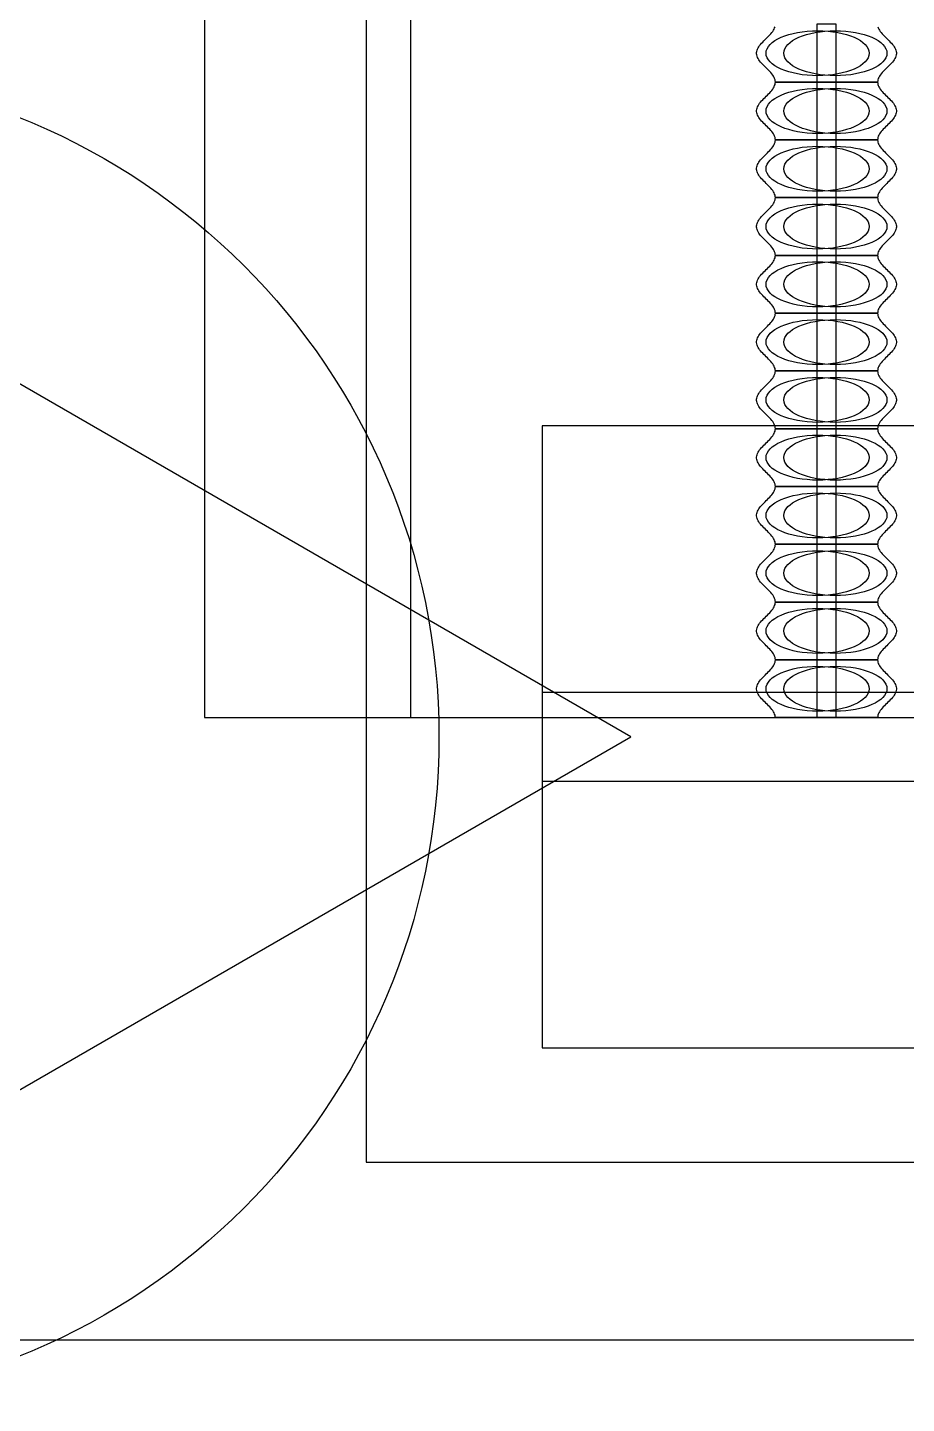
# Model space of a CAD drawing. Extents: x -31 to 31, y -86 to 20.
# Drawn here: x -10.79 to -0.9, y -58.03 to -42.55 of the extents above; entities that cross this region are included whole.
import ezdxf

# ---------------------------------------------------------------- set-up
doc = ezdxf.new("R2010")
doc.units = 0

msp = doc.modelspace()

# ---------------------------------------------------------------- linework, layer by layer
at = {"layer": 'cure'}
for points in [[(-6.4813, -50.3159), (6.4813, -50.3159), (6.4813, -17), (-6.4813, -17)], [(-4, -50.5326), (-12.6603, -45.5326), (-17.6603, -45.5326), (-17.6603, -55.5326), (-12.6603, -55.5326)], [(-5, -54.0326), (5, -54.0326), (5, -47.0326), (-5, -47.0326)], [(-5, -54.0326), (5, -54.0326), (5, -47.0326), (-5, -47.0326)], [(-5, -51.0326), (5, -51.0326), (5, -50.0326), (-5, -50.0326)]]:
    msp.add_lwpolyline(points, close=True, dxfattribs=at)
at = {"layer": 'M1_Field'}
msp.add_lwpolyline([(-31, -57.3159), (31, -57.3159), (31, 4.6841), (-31, 4.6841)], close=True, dxfattribs=at)
at = {"layer": 'M1_LD'}
msp.add_circle((-13.6603, -50.5326), 7.5, dxfattribs=at)
msp.add_circle((-13.6603, -50.5326), 7.5, dxfattribs=at)
at = {"layer": 'M1_Neg'}
msp.add_lwpolyline([(-1.2211, -42.5424), (-1.2168, -42.5557), (-1.2109, -42.569), (-1.2035, -42.5822), (-1.1947, -42.5955), (-1.1847, -42.6088), (-1.1736, -42.622), (-1.1616, -42.6353), (-1.1488, -42.6486), (-1.1356, -42.6618), (-1.1221, -42.6751), (-1.1086, -42.6883), (-1.0952, -42.7016), (-1.0822, -42.7149), (-1.0698, -42.7281), (-1.0582, -42.7414), (-1.0476, -42.7547), (-1.0382, -42.7679), (-1.03, -42.7812), (-1.0234, -42.7945), (-1.0183, -42.8077), (-1.0149, -42.821), (-1.0131, -42.8343), (-1.0131, -42.8475), (-1.0149, -42.8608), (-1.0183, -42.8741), (-1.0234, -42.8873), (-1.03, -42.9006), (-1.0382, -42.9139), (-1.0476, -42.9271), (-1.0582, -42.9404), (-1.0698, -42.9537), (-1.0822, -42.9669), (-1.0952, -42.9802), (-1.1086, -42.9935), (-1.1221, -43.0067), (-1.1356, -43.02), (-1.1488, -43.0332), (-1.1616, -43.0465), (-1.1736, -43.0598), (-1.1847, -43.073), (-1.1947, -43.0863), (-1.2035, -43.0996), (-1.2109, -43.1128), (-1.2168, -43.1261), (-1.2211, -43.1394), (-1.2237, -43.1526), (-1.2245, -43.1659), (-2.3755, -43.1659), (-2.3763, -43.1526), (-2.3789, -43.1394), (-2.3832, -43.1261), (-2.3891, -43.1128), (-2.3965, -43.0996), (-2.4053, -43.0863), (-2.4153, -43.073), (-2.4264, -43.0598), (-2.4384, -43.0465), (-2.4512, -43.0332), (-2.4644, -43.02), (-2.4779, -43.0067), (-2.4914, -42.9935), (-2.5048, -42.9802), (-2.5178, -42.9669), (-2.5302, -42.9537), (-2.5418, -42.9404), (-2.5524, -42.9271), (-2.5618, -42.9139), (-2.57, -42.9006), (-2.5766, -42.8873), (-2.5817, -42.8741), (-2.5851, -42.8608), (-2.5869, -42.8475), (-2.5869, -42.8343), (-2.5851, -42.821), (-2.5817, -42.8077), (-2.5766, -42.7945), (-2.57, -42.7812), (-2.5618, -42.7679), (-2.5524, -42.7547), (-2.5418, -42.7414), (-2.5302, -42.7281), (-2.5178, -42.7149), (-2.5048, -42.7016), (-2.4914, -42.6883), (-2.4779, -42.6751), (-2.4644, -42.6618), (-2.4512, -42.6486), (-2.4384, -42.6353), (-2.4264, -42.622), (-2.4153, -42.6088), (-2.4053, -42.5955), (-2.3965, -42.5822), (-2.3891, -42.569), (-2.3832, -42.5557), (-2.3789, -42.5424)], dxfattribs=at)
for points in [[(-2.3755, -43.8159), (-2.3763, -43.8026), (-2.3789, -43.7894), (-2.3832, -43.7761), (-2.3891, -43.7628), (-2.3965, -43.7496), (-2.4053, -43.7363), (-2.4153, -43.723), (-2.4264, -43.7098), (-2.4384, -43.6965), (-2.4512, -43.6832), (-2.4644, -43.67), (-2.4779, -43.6567), (-2.4914, -43.6435), (-2.5048, -43.6302), (-2.5178, -43.6169), (-2.5302, -43.6037), (-2.5418, -43.5904), (-2.5524, -43.5771), (-2.5618, -43.5639), (-2.57, -43.5506), (-2.5766, -43.5373), (-2.5817, -43.5241), (-2.5851, -43.5108), (-2.5869, -43.4975), (-2.5869, -43.4843), (-2.5851, -43.471), (-2.5817, -43.4577), (-2.5766, -43.4445), (-2.57, -43.4312), (-2.5618, -43.4179), (-2.5524, -43.4047), (-2.5418, -43.3914), (-2.5302, -43.3781), (-2.5178, -43.3649), (-2.5048, -43.3516), (-2.4914, -43.3383), (-2.4779, -43.3251), (-2.4644, -43.3118), (-2.4512, -43.2986), (-2.4384, -43.2853), (-2.4264, -43.272), (-2.4153, -43.2588), (-2.4053, -43.2455), (-2.3965, -43.2322), (-2.3891, -43.219), (-2.3832, -43.2057), (-2.3789, -43.1924), (-2.3763, -43.1792), (-2.3755, -43.1659), (-1.2245, -43.1659), (-1.2237, -43.1792), (-1.2211, -43.1924), (-1.2168, -43.2057), (-1.2109, -43.219), (-1.2035, -43.2322), (-1.1947, -43.2455), (-1.1847, -43.2588), (-1.1736, -43.272), (-1.1616, -43.2853), (-1.1488, -43.2986), (-1.1356, -43.3118), (-1.1221, -43.3251), (-1.1086, -43.3383), (-1.0952, -43.3516), (-1.0822, -43.3649), (-1.0698, -43.3781), (-1.0582, -43.3914), (-1.0476, -43.4047), (-1.0382, -43.4179), (-1.03, -43.4312), (-1.0234, -43.4445), (-1.0183, -43.4577), (-1.0149, -43.471), (-1.0131, -43.4843), (-1.0131, -43.4975), (-1.0149, -43.5108), (-1.0183, -43.5241), (-1.0234, -43.5373), (-1.03, -43.5506), (-1.0382, -43.5639), (-1.0476, -43.5771), (-1.0582, -43.5904), (-1.0698, -43.6037), (-1.0822, -43.6169), (-1.0952, -43.6302), (-1.1086, -43.6435), (-1.1221, -43.6567), (-1.1356, -43.67), (-1.1488, -43.6832), (-1.1616, -43.6965), (-1.1736, -43.7098), (-1.1847, -43.723), (-1.1947, -43.7363), (-1.2035, -43.7496), (-1.2109, -43.7628), (-1.2168, -43.7761), (-1.2211, -43.7894), (-1.2237, -43.8026), (-1.2245, -43.8159)], [(-2.3755, -44.4659), (-2.3763, -44.4526), (-2.3789, -44.4394), (-2.3832, -44.4261), (-2.3891, -44.4128), (-2.3965, -44.3996), (-2.4053, -44.3863), (-2.4153, -44.373), (-2.4264, -44.3598), (-2.4384, -44.3465), (-2.4512, -44.3332), (-2.4644, -44.32), (-2.4779, -44.3067), (-2.4914, -44.2935), (-2.5048, -44.2802), (-2.5178, -44.2669), (-2.5302, -44.2537), (-2.5418, -44.2404), (-2.5524, -44.2271), (-2.5618, -44.2139), (-2.57, -44.2006), (-2.5766, -44.1873), (-2.5817, -44.1741), (-2.5851, -44.1608), (-2.5869, -44.1475), (-2.5869, -44.1343), (-2.5851, -44.121), (-2.5817, -44.1077), (-2.5766, -44.0945), (-2.57, -44.0812), (-2.5618, -44.0679), (-2.5524, -44.0547), (-2.5418, -44.0414), (-2.5302, -44.0281), (-2.5178, -44.0149), (-2.5048, -44.0016), (-2.4914, -43.9883), (-2.4779, -43.9751), (-2.4644, -43.9618), (-2.4512, -43.9486), (-2.4384, -43.9353), (-2.4264, -43.922), (-2.4153, -43.9088), (-2.4053, -43.8955), (-2.3965, -43.8822), (-2.3891, -43.869), (-2.3832, -43.8557), (-2.3789, -43.8424), (-2.3763, -43.8292), (-2.3755, -43.8159), (-1.2245, -43.8159), (-1.2237, -43.8292), (-1.2211, -43.8424), (-1.2168, -43.8557), (-1.2109, -43.869), (-1.2035, -43.8822), (-1.1947, -43.8955), (-1.1847, -43.9088), (-1.1736, -43.922), (-1.1616, -43.9353), (-1.1488, -43.9486), (-1.1356, -43.9618), (-1.1221, -43.9751), (-1.1086, -43.9883), (-1.0952, -44.0016), (-1.0822, -44.0149), (-1.0698, -44.0281), (-1.0582, -44.0414), (-1.0476, -44.0547), (-1.0382, -44.0679), (-1.03, -44.0812), (-1.0234, -44.0945), (-1.0183, -44.1077), (-1.0149, -44.121), (-1.0131, -44.1343), (-1.0131, -44.1475), (-1.0149, -44.1608), (-1.0183, -44.1741), (-1.0234, -44.1873), (-1.03, -44.2006), (-1.0382, -44.2139), (-1.0476, -44.2271), (-1.0582, -44.2404), (-1.0698, -44.2537), (-1.0822, -44.2669), (-1.0952, -44.2802), (-1.1086, -44.2935), (-1.1221, -44.3067), (-1.1356, -44.32), (-1.1488, -44.3332), (-1.1616, -44.3465), (-1.1736, -44.3598), (-1.1847, -44.373), (-1.1947, -44.3863), (-1.2035, -44.3996), (-1.2109, -44.4128), (-1.2168, -44.4261), (-1.2211, -44.4394), (-1.2237, -44.4526), (-1.2245, -44.4659)], [(-2.3755, -45.1159), (-2.3763, -45.1026), (-2.3789, -45.0894), (-2.3832, -45.0761), (-2.3891, -45.0628), (-2.3965, -45.0496), (-2.4053, -45.0363), (-2.4153, -45.023), (-2.4264, -45.0098), (-2.4384, -44.9965), (-2.4512, -44.9832), (-2.4644, -44.97), (-2.4779, -44.9567), (-2.4914, -44.9435), (-2.5048, -44.9302), (-2.5178, -44.9169), (-2.5302, -44.9037), (-2.5418, -44.8904), (-2.5524, -44.8771), (-2.5618, -44.8639), (-2.57, -44.8506), (-2.5766, -44.8373), (-2.5817, -44.8241), (-2.5851, -44.8108), (-2.5869, -44.7975), (-2.5869, -44.7843), (-2.5851, -44.771), (-2.5817, -44.7577), (-2.5766, -44.7445), (-2.57, -44.7312), (-2.5618, -44.7179), (-2.5524, -44.7047), (-2.5418, -44.6914), (-2.5302, -44.6781), (-2.5178, -44.6649), (-2.5048, -44.6516), (-2.4914, -44.6383), (-2.4779, -44.6251), (-2.4644, -44.6118), (-2.4512, -44.5986), (-2.4384, -44.5853), (-2.4264, -44.572), (-2.4153, -44.5588), (-2.4053, -44.5455), (-2.3965, -44.5322), (-2.3891, -44.519), (-2.3832, -44.5057), (-2.3789, -44.4924), (-2.3763, -44.4792), (-2.3755, -44.4659), (-1.2245, -44.4659), (-1.2237, -44.4792), (-1.2211, -44.4924), (-1.2168, -44.5057), (-1.2109, -44.519), (-1.2035, -44.5322), (-1.1947, -44.5455), (-1.1847, -44.5588), (-1.1736, -44.572), (-1.1616, -44.5853), (-1.1488, -44.5986), (-1.1356, -44.6118), (-1.1221, -44.6251), (-1.1086, -44.6383), (-1.0952, -44.6516), (-1.0822, -44.6649), (-1.0698, -44.6781), (-1.0582, -44.6914), (-1.0476, -44.7047), (-1.0382, -44.7179), (-1.03, -44.7312), (-1.0234, -44.7445), (-1.0183, -44.7577), (-1.0149, -44.771), (-1.0131, -44.7843), (-1.0131, -44.7975), (-1.0149, -44.8108), (-1.0183, -44.8241), (-1.0234, -44.8373), (-1.03, -44.8506), (-1.0382, -44.8639), (-1.0476, -44.8771), (-1.0582, -44.8904), (-1.0698, -44.9037), (-1.0822, -44.9169), (-1.0952, -44.9302), (-1.1086, -44.9435), (-1.1221, -44.9567), (-1.1356, -44.97), (-1.1488, -44.9832), (-1.1616, -44.9965), (-1.1736, -45.0098), (-1.1847, -45.023), (-1.1947, -45.0363), (-1.2035, -45.0496), (-1.2109, -45.0628), (-1.2168, -45.0761), (-1.2211, -45.0894), (-1.2237, -45.1026), (-1.2245, -45.1159)], [(-2.3755, -45.7659), (-2.3763, -45.7526), (-2.3789, -45.7394), (-2.3832, -45.7261), (-2.3891, -45.7128), (-2.3965, -45.6996), (-2.4053, -45.6863), (-2.4153, -45.673), (-2.4264, -45.6598), (-2.4384, -45.6465), (-2.4512, -45.6332), (-2.4644, -45.62), (-2.4779, -45.6067), (-2.4914, -45.5935), (-2.5048, -45.5802), (-2.5178, -45.5669), (-2.5302, -45.5537), (-2.5418, -45.5404), (-2.5524, -45.5271), (-2.5618, -45.5139), (-2.57, -45.5006), (-2.5766, -45.4873), (-2.5817, -45.4741), (-2.5851, -45.4608), (-2.5869, -45.4475), (-2.5869, -45.4343), (-2.5851, -45.421), (-2.5817, -45.4077), (-2.5766, -45.3945), (-2.57, -45.3812), (-2.5618, -45.3679), (-2.5524, -45.3547), (-2.5418, -45.3414), (-2.5302, -45.3281), (-2.5178, -45.3149), (-2.5048, -45.3016), (-2.4914, -45.2883), (-2.4779, -45.2751), (-2.4644, -45.2618), (-2.4512, -45.2486), (-2.4384, -45.2353), (-2.4264, -45.222), (-2.4153, -45.2088), (-2.4053, -45.1955), (-2.3965, -45.1822), (-2.3891, -45.169), (-2.3832, -45.1557), (-2.3789, -45.1424), (-2.3763, -45.1292), (-2.3755, -45.1159), (-1.2245, -45.1159), (-1.2237, -45.1292), (-1.2211, -45.1424), (-1.2168, -45.1557), (-1.2109, -45.169), (-1.2035, -45.1822), (-1.1947, -45.1955), (-1.1847, -45.2088), (-1.1736, -45.222), (-1.1616, -45.2353), (-1.1488, -45.2486), (-1.1356, -45.2618), (-1.1221, -45.2751), (-1.1086, -45.2883), (-1.0952, -45.3016), (-1.0822, -45.3149), (-1.0698, -45.3281), (-1.0582, -45.3414), (-1.0476, -45.3547), (-1.0382, -45.3679), (-1.03, -45.3812), (-1.0234, -45.3945), (-1.0183, -45.4077), (-1.0149, -45.421), (-1.0131, -45.4343), (-1.0131, -45.4475), (-1.0149, -45.4608), (-1.0183, -45.4741), (-1.0234, -45.4873), (-1.03, -45.5006), (-1.0382, -45.5139), (-1.0476, -45.5271), (-1.0582, -45.5404), (-1.0698, -45.5537), (-1.0822, -45.5669), (-1.0952, -45.5802), (-1.1086, -45.5935), (-1.1221, -45.6067), (-1.1356, -45.62), (-1.1488, -45.6332), (-1.1616, -45.6465), (-1.1736, -45.6598), (-1.1847, -45.673), (-1.1947, -45.6863), (-1.2035, -45.6996), (-1.2109, -45.7128), (-1.2168, -45.7261), (-1.2211, -45.7394), (-1.2237, -45.7526), (-1.2245, -45.7659)], [(-4, -50.5326), (-12.6603, -45.5326), (-17.6603, -45.5326), (-17.6603, -55.5326), (-12.6603, -55.5326)], [(-2.3755, -46.4159), (-2.3763, -46.4026), (-2.3789, -46.3894), (-2.3832, -46.3761), (-2.3891, -46.3628), (-2.3965, -46.3496), (-2.4053, -46.3363), (-2.4153, -46.323), (-2.4264, -46.3098), (-2.4384, -46.2965), (-2.4512, -46.2832), (-2.4644, -46.27), (-2.4779, -46.2567), (-2.4914, -46.2435), (-2.5048, -46.2302), (-2.5178, -46.2169), (-2.5302, -46.2037), (-2.5418, -46.1904), (-2.5524, -46.1771), (-2.5618, -46.1639), (-2.57, -46.1506), (-2.5766, -46.1373), (-2.5817, -46.1241), (-2.5851, -46.1108), (-2.5869, -46.0975), (-2.5869, -46.0843), (-2.5851, -46.071), (-2.5817, -46.0577), (-2.5766, -46.0445), (-2.57, -46.0312), (-2.5618, -46.0179), (-2.5524, -46.0047), (-2.5418, -45.9914), (-2.5302, -45.9781), (-2.5178, -45.9649), (-2.5048, -45.9516), (-2.4914, -45.9383), (-2.4779, -45.9251), (-2.4644, -45.9118), (-2.4512, -45.8986), (-2.4384, -45.8853), (-2.4264, -45.872), (-2.4153, -45.8588), (-2.4053, -45.8455), (-2.3965, -45.8322), (-2.3891, -45.819), (-2.3832, -45.8057), (-2.3789, -45.7924), (-2.3763, -45.7792), (-2.3755, -45.7659), (-1.2245, -45.7659), (-1.2237, -45.7792), (-1.2211, -45.7924), (-1.2168, -45.8057), (-1.2109, -45.819), (-1.2035, -45.8322), (-1.1947, -45.8455), (-1.1847, -45.8588), (-1.1736, -45.872), (-1.1616, -45.8853), (-1.1488, -45.8986), (-1.1356, -45.9118), (-1.1221, -45.9251), (-1.1086, -45.9383), (-1.0952, -45.9516), (-1.0822, -45.9649), (-1.0698, -45.9781), (-1.0582, -45.9914), (-1.0476, -46.0047), (-1.0382, -46.0179), (-1.03, -46.0312), (-1.0234, -46.0445), (-1.0183, -46.0577), (-1.0149, -46.071), (-1.0131, -46.0843), (-1.0131, -46.0975), (-1.0149, -46.1108), (-1.0183, -46.1241), (-1.0234, -46.1373), (-1.03, -46.1506), (-1.0382, -46.1639), (-1.0476, -46.1771), (-1.0582, -46.1904), (-1.0698, -46.2037), (-1.0822, -46.2169), (-1.0952, -46.2302), (-1.1086, -46.2435), (-1.1221, -46.2567), (-1.1356, -46.27), (-1.1488, -46.2832), (-1.1616, -46.2965), (-1.1736, -46.3098), (-1.1847, -46.323), (-1.1947, -46.3363), (-1.2035, -46.3496), (-1.2109, -46.3628), (-1.2168, -46.3761), (-1.2211, -46.3894), (-1.2237, -46.4026), (-1.2245, -46.4159)], [(-2.3755, -47.0659), (-2.3763, -47.0526), (-2.3789, -47.0394), (-2.3832, -47.0261), (-2.3891, -47.0128), (-2.3965, -46.9996), (-2.4053, -46.9863), (-2.4153, -46.973), (-2.4264, -46.9598), (-2.4384, -46.9465), (-2.4512, -46.9332), (-2.4644, -46.92), (-2.4779, -46.9067), (-2.4914, -46.8935), (-2.5048, -46.8802), (-2.5178, -46.8669), (-2.5302, -46.8537), (-2.5418, -46.8404), (-2.5524, -46.8271), (-2.5618, -46.8139), (-2.57, -46.8006), (-2.5766, -46.7873), (-2.5817, -46.7741), (-2.5851, -46.7608), (-2.5869, -46.7475), (-2.5869, -46.7343), (-2.5851, -46.721), (-2.5817, -46.7077), (-2.5766, -46.6945), (-2.57, -46.6812), (-2.5618, -46.6679), (-2.5524, -46.6547), (-2.5418, -46.6414), (-2.5302, -46.6281), (-2.5178, -46.6149), (-2.5048, -46.6016), (-2.4914, -46.5883), (-2.4779, -46.5751), (-2.4644, -46.5618), (-2.4512, -46.5486), (-2.4384, -46.5353), (-2.4264, -46.522), (-2.4153, -46.5088), (-2.4053, -46.4955), (-2.3965, -46.4822), (-2.3891, -46.469), (-2.3832, -46.4557), (-2.3789, -46.4424), (-2.3763, -46.4292), (-2.3755, -46.4159), (-1.2245, -46.4159), (-1.2237, -46.4292), (-1.2211, -46.4424), (-1.2168, -46.4557), (-1.2109, -46.469), (-1.2035, -46.4822), (-1.1947, -46.4955), (-1.1847, -46.5088), (-1.1736, -46.522), (-1.1616, -46.5353), (-1.1488, -46.5486), (-1.1356, -46.5618), (-1.1221, -46.5751), (-1.1086, -46.5883), (-1.0952, -46.6016), (-1.0822, -46.6149), (-1.0698, -46.6281), (-1.0582, -46.6414), (-1.0476, -46.6547), (-1.0382, -46.6679), (-1.03, -46.6812), (-1.0234, -46.6945), (-1.0183, -46.7077), (-1.0149, -46.721), (-1.0131, -46.7343), (-1.0131, -46.7475), (-1.0149, -46.7608), (-1.0183, -46.7741), (-1.0234, -46.7873), (-1.03, -46.8006), (-1.0382, -46.8139), (-1.0476, -46.8271), (-1.0582, -46.8404), (-1.0698, -46.8537), (-1.0822, -46.8669), (-1.0952, -46.8802), (-1.1086, -46.8935), (-1.1221, -46.9067), (-1.1356, -46.92), (-1.1488, -46.9332), (-1.1616, -46.9465), (-1.1736, -46.9598), (-1.1847, -46.973), (-1.1947, -46.9863), (-1.2035, -46.9996), (-1.2109, -47.0128), (-1.2168, -47.0261), (-1.2211, -47.0394), (-1.2237, -47.0526), (-1.2245, -47.0659)], [(-2.3755, -47.7159), (-2.3763, -47.7026), (-2.3789, -47.6894), (-2.3832, -47.6761), (-2.3891, -47.6628), (-2.3965, -47.6496), (-2.4053, -47.6363), (-2.4153, -47.623), (-2.4264, -47.6098), (-2.4384, -47.5965), (-2.4512, -47.5832), (-2.4644, -47.57), (-2.4779, -47.5567), (-2.4914, -47.5435), (-2.5048, -47.5302), (-2.5178, -47.5169), (-2.5302, -47.5037), (-2.5418, -47.4904), (-2.5524, -47.4771), (-2.5618, -47.4639), (-2.57, -47.4506), (-2.5766, -47.4373), (-2.5817, -47.4241), (-2.5851, -47.4108), (-2.5869, -47.3975), (-2.5869, -47.3843), (-2.5851, -47.371), (-2.5817, -47.3577), (-2.5766, -47.3445), (-2.57, -47.3312), (-2.5618, -47.3179), (-2.5524, -47.3047), (-2.5418, -47.2914), (-2.5302, -47.2781), (-2.5178, -47.2649), (-2.5048, -47.2516), (-2.4914, -47.2383), (-2.4779, -47.2251), (-2.4644, -47.2118), (-2.4512, -47.1986), (-2.4384, -47.1853), (-2.4264, -47.172), (-2.4153, -47.1588), (-2.4053, -47.1455), (-2.3965, -47.1322), (-2.3891, -47.119), (-2.3832, -47.1057), (-2.3789, -47.0924), (-2.3763, -47.0792), (-2.3755, -47.0659), (-1.2245, -47.0659), (-1.2237, -47.0792), (-1.2211, -47.0924), (-1.2168, -47.1057), (-1.2109, -47.119), (-1.2035, -47.1322), (-1.1947, -47.1455), (-1.1847, -47.1588), (-1.1736, -47.172), (-1.1616, -47.1853), (-1.1488, -47.1986), (-1.1356, -47.2118), (-1.1221, -47.2251), (-1.1086, -47.2383), (-1.0952, -47.2516), (-1.0822, -47.2649), (-1.0698, -47.2781), (-1.0582, -47.2914), (-1.0476, -47.3047), (-1.0382, -47.3179), (-1.03, -47.3312), (-1.0234, -47.3445), (-1.0183, -47.3577), (-1.0149, -47.371), (-1.0131, -47.3843), (-1.0131, -47.3975), (-1.0149, -47.4108), (-1.0183, -47.4241), (-1.0234, -47.4373), (-1.03, -47.4506), (-1.0382, -47.4639), (-1.0476, -47.4771), (-1.0582, -47.4904), (-1.0698, -47.5037), (-1.0822, -47.5169), (-1.0952, -47.5302), (-1.1086, -47.5435), (-1.1221, -47.5567), (-1.1356, -47.57), (-1.1488, -47.5832), (-1.1616, -47.5965), (-1.1736, -47.6098), (-1.1847, -47.623), (-1.1947, -47.6363), (-1.2035, -47.6496), (-1.2109, -47.6628), (-1.2168, -47.6761), (-1.2211, -47.6894), (-1.2237, -47.7026), (-1.2245, -47.7159)], [(-2.3755, -48.3659), (-2.3763, -48.3526), (-2.3789, -48.3394), (-2.3832, -48.3261), (-2.3891, -48.3128), (-2.3965, -48.2996), (-2.4053, -48.2863), (-2.4153, -48.273), (-2.4264, -48.2598), (-2.4384, -48.2465), (-2.4512, -48.2332), (-2.4644, -48.22), (-2.4779, -48.2067), (-2.4914, -48.1935), (-2.5048, -48.1802), (-2.5178, -48.1669), (-2.5302, -48.1537), (-2.5418, -48.1404), (-2.5524, -48.1271), (-2.5618, -48.1139), (-2.57, -48.1006), (-2.5766, -48.0873), (-2.5817, -48.0741), (-2.5851, -48.0608), (-2.5869, -48.0475), (-2.5869, -48.0343), (-2.5851, -48.021), (-2.5817, -48.0077), (-2.5766, -47.9945), (-2.57, -47.9812), (-2.5618, -47.9679), (-2.5524, -47.9547), (-2.5418, -47.9414), (-2.5302, -47.9281), (-2.5178, -47.9149), (-2.5048, -47.9016), (-2.4914, -47.8883), (-2.4779, -47.8751), (-2.4644, -47.8618), (-2.4512, -47.8486), (-2.4384, -47.8353), (-2.4264, -47.822), (-2.4153, -47.8088), (-2.4053, -47.7955), (-2.3965, -47.7822), (-2.3891, -47.769), (-2.3832, -47.7557), (-2.3789, -47.7424), (-2.3763, -47.7292), (-2.3755, -47.7159), (-1.2245, -47.7159), (-1.2237, -47.7292), (-1.2211, -47.7424), (-1.2168, -47.7557), (-1.2109, -47.769), (-1.2035, -47.7822), (-1.1947, -47.7955), (-1.1847, -47.8088), (-1.1736, -47.822), (-1.1616, -47.8353), (-1.1488, -47.8486), (-1.1356, -47.8618), (-1.1221, -47.8751), (-1.1086, -47.8883), (-1.0952, -47.9016), (-1.0822, -47.9149), (-1.0698, -47.9281), (-1.0582, -47.9414), (-1.0476, -47.9547), (-1.0382, -47.9679), (-1.03, -47.9812), (-1.0234, -47.9945), (-1.0183, -48.0077), (-1.0149, -48.021), (-1.0131, -48.0343), (-1.0131, -48.0475), (-1.0149, -48.0608), (-1.0183, -48.0741), (-1.0234, -48.0873), (-1.03, -48.1006), (-1.0382, -48.1139), (-1.0476, -48.1271), (-1.0582, -48.1404), (-1.0698, -48.1537), (-1.0822, -48.1669), (-1.0952, -48.1802), (-1.1086, -48.1935), (-1.1221, -48.2067), (-1.1356, -48.22), (-1.1488, -48.2332), (-1.1616, -48.2465), (-1.1736, -48.2598), (-1.1847, -48.273), (-1.1947, -48.2863), (-1.2035, -48.2996), (-1.2109, -48.3128), (-1.2168, -48.3261), (-1.2211, -48.3394), (-1.2237, -48.3526), (-1.2245, -48.3659)], [(-2.3755, -49.0159), (-2.3763, -49.0026), (-2.3789, -48.9894), (-2.3832, -48.9761), (-2.3891, -48.9628), (-2.3965, -48.9496), (-2.4053, -48.9363), (-2.4153, -48.923), (-2.4264, -48.9098), (-2.4384, -48.8965), (-2.4512, -48.8832), (-2.4644, -48.87), (-2.4779, -48.8567), (-2.4914, -48.8435), (-2.5048, -48.8302), (-2.5178, -48.8169), (-2.5302, -48.8037), (-2.5418, -48.7904), (-2.5524, -48.7771), (-2.5618, -48.7639), (-2.57, -48.7506), (-2.5766, -48.7373), (-2.5817, -48.7241), (-2.5851, -48.7108), (-2.5869, -48.6975), (-2.5869, -48.6843), (-2.5851, -48.671), (-2.5817, -48.6577), (-2.5766, -48.6445), (-2.57, -48.6312), (-2.5618, -48.6179), (-2.5524, -48.6047), (-2.5418, -48.5914), (-2.5302, -48.5781), (-2.5178, -48.5649), (-2.5048, -48.5516), (-2.4914, -48.5383), (-2.4779, -48.5251), (-2.4644, -48.5118), (-2.4512, -48.4986), (-2.4384, -48.4853), (-2.4264, -48.472), (-2.4153, -48.4588), (-2.4053, -48.4455), (-2.3965, -48.4322), (-2.3891, -48.419), (-2.3832, -48.4057), (-2.3789, -48.3924), (-2.3763, -48.3792), (-2.3755, -48.3659), (-1.2245, -48.3659), (-1.2237, -48.3792), (-1.2211, -48.3924), (-1.2168, -48.4057), (-1.2109, -48.419), (-1.2035, -48.4322), (-1.1947, -48.4455), (-1.1847, -48.4588), (-1.1736, -48.472), (-1.1616, -48.4853), (-1.1488, -48.4986), (-1.1356, -48.5118), (-1.1221, -48.5251), (-1.1086, -48.5383), (-1.0952, -48.5516), (-1.0822, -48.5649), (-1.0698, -48.5781), (-1.0582, -48.5914), (-1.0476, -48.6047), (-1.0382, -48.6179), (-1.03, -48.6312), (-1.0234, -48.6445), (-1.0183, -48.6577), (-1.0149, -48.671), (-1.0131, -48.6843), (-1.0131, -48.6975), (-1.0149, -48.7108), (-1.0183, -48.7241), (-1.0234, -48.7373), (-1.03, -48.7506), (-1.0382, -48.7639), (-1.0476, -48.7771), (-1.0582, -48.7904), (-1.0698, -48.8037), (-1.0822, -48.8169), (-1.0952, -48.8302), (-1.1086, -48.8435), (-1.1221, -48.8567), (-1.1356, -48.87), (-1.1488, -48.8832), (-1.1616, -48.8965), (-1.1736, -48.9098), (-1.1847, -48.923), (-1.1947, -48.9363), (-1.2035, -48.9496), (-1.2109, -48.9628), (-1.2168, -48.9761), (-1.2211, -48.9894), (-1.2237, -49.0026), (-1.2245, -49.0159)], [(-2.3755, -49.6659), (-2.3763, -49.6526), (-2.3789, -49.6394), (-2.3832, -49.6261), (-2.3891, -49.6128), (-2.3965, -49.5996), (-2.4053, -49.5863), (-2.4153, -49.573), (-2.4264, -49.5598), (-2.4384, -49.5465), (-2.4512, -49.5332), (-2.4644, -49.52), (-2.4779, -49.5067), (-2.4914, -49.4935), (-2.5048, -49.4802), (-2.5178, -49.4669), (-2.5302, -49.4537), (-2.5418, -49.4404), (-2.5524, -49.4271), (-2.5618, -49.4139), (-2.57, -49.4006), (-2.5766, -49.3873), (-2.5817, -49.3741), (-2.5851, -49.3608), (-2.5869, -49.3475), (-2.5869, -49.3343), (-2.5851, -49.321), (-2.5817, -49.3077), (-2.5766, -49.2945), (-2.57, -49.2812), (-2.5618, -49.2679), (-2.5524, -49.2547), (-2.5418, -49.2414), (-2.5302, -49.2281), (-2.5178, -49.2149), (-2.5048, -49.2016), (-2.4914, -49.1883), (-2.4779, -49.1751), (-2.4644, -49.1618), (-2.4512, -49.1486), (-2.4384, -49.1353), (-2.4264, -49.122), (-2.4153, -49.1088), (-2.4053, -49.0955), (-2.3965, -49.0822), (-2.3891, -49.069), (-2.3832, -49.0557), (-2.3789, -49.0424), (-2.3763, -49.0292), (-2.3755, -49.0159), (-1.2245, -49.0159), (-1.2237, -49.0292), (-1.2211, -49.0424), (-1.2168, -49.0557), (-1.2109, -49.069), (-1.2035, -49.0822), (-1.1947, -49.0955), (-1.1847, -49.1088), (-1.1736, -49.122), (-1.1616, -49.1353), (-1.1488, -49.1486), (-1.1356, -49.1618), (-1.1221, -49.1751), (-1.1086, -49.1883), (-1.0952, -49.2016), (-1.0822, -49.2149), (-1.0698, -49.2281), (-1.0582, -49.2414), (-1.0476, -49.2547), (-1.0382, -49.2679), (-1.03, -49.2812), (-1.0234, -49.2945), (-1.0183, -49.3077), (-1.0149, -49.321), (-1.0131, -49.3343), (-1.0131, -49.3475), (-1.0149, -49.3608), (-1.0183, -49.3741), (-1.0234, -49.3873), (-1.03, -49.4006), (-1.0382, -49.4139), (-1.0476, -49.4271), (-1.0582, -49.4404), (-1.0698, -49.4537), (-1.0822, -49.4669), (-1.0952, -49.4802), (-1.1086, -49.4935), (-1.1221, -49.5067), (-1.1356, -49.52), (-1.1488, -49.5332), (-1.1616, -49.5465), (-1.1736, -49.5598), (-1.1847, -49.573), (-1.1947, -49.5863), (-1.2035, -49.5996), (-1.2109, -49.6128), (-1.2168, -49.6261), (-1.2211, -49.6394), (-1.2237, -49.6526), (-1.2245, -49.6659)], [(-2.3755, -50.3159), (-2.3763, -50.3026), (-2.3789, -50.2894), (-2.3832, -50.2761), (-2.3891, -50.2628), (-2.3965, -50.2496), (-2.4053, -50.2363), (-2.4153, -50.223), (-2.4264, -50.2098), (-2.4384, -50.1965), (-2.4512, -50.1832), (-2.4644, -50.17), (-2.4779, -50.1567), (-2.4914, -50.1435), (-2.5048, -50.1302), (-2.5178, -50.1169), (-2.5302, -50.1037), (-2.5418, -50.0904), (-2.5524, -50.0771), (-2.5618, -50.0639), (-2.57, -50.0506), (-2.5766, -50.0373), (-2.5817, -50.0241), (-2.5851, -50.0108), (-2.5869, -49.9975), (-2.5869, -49.9843), (-2.5851, -49.971), (-2.5817, -49.9577), (-2.5766, -49.9445), (-2.57, -49.9312), (-2.5618, -49.9179), (-2.5524, -49.9047), (-2.5418, -49.8914), (-2.5302, -49.8781), (-2.5178, -49.8649), (-2.5048, -49.8516), (-2.4914, -49.8383), (-2.4779, -49.8251), (-2.4644, -49.8118), (-2.4512, -49.7986), (-2.4384, -49.7853), (-2.4264, -49.772), (-2.4153, -49.7588), (-2.4053, -49.7455), (-2.3965, -49.7322), (-2.3891, -49.719), (-2.3832, -49.7057), (-2.3789, -49.6924), (-2.3763, -49.6792), (-2.3755, -49.6659), (-1.2245, -49.6659), (-1.2237, -49.6792), (-1.2211, -49.6924), (-1.2168, -49.7057), (-1.2109, -49.719), (-1.2035, -49.7322), (-1.1947, -49.7455), (-1.1847, -49.7588), (-1.1736, -49.772), (-1.1616, -49.7853), (-1.1488, -49.7986), (-1.1356, -49.8118), (-1.1221, -49.8251), (-1.1086, -49.8383), (-1.0952, -49.8516), (-1.0822, -49.8649), (-1.0698, -49.8781), (-1.0582, -49.8914), (-1.0476, -49.9047), (-1.0382, -49.9179), (-1.03, -49.9312), (-1.0234, -49.9445), (-1.0183, -49.9577), (-1.0149, -49.971), (-1.0131, -49.9843), (-1.0131, -49.9975), (-1.0149, -50.0108), (-1.0183, -50.0241), (-1.0234, -50.0373), (-1.03, -50.0506), (-1.0382, -50.0639), (-1.0476, -50.0771), (-1.0582, -50.0904), (-1.0698, -50.1037), (-1.0822, -50.1169), (-1.0952, -50.1302), (-1.1086, -50.1435), (-1.1221, -50.1567), (-1.1356, -50.17), (-1.1488, -50.1832), (-1.1616, -50.1965), (-1.1736, -50.2098), (-1.1847, -50.223), (-1.1947, -50.2363), (-1.2035, -50.2496), (-1.2109, -50.2628), (-1.2168, -50.2761), (-1.2211, -50.2894), (-1.2237, -50.3026), (-1.2245, -50.3159)], [(-5, -51.0326), (5, -51.0326), (5, -50.0326), (-5, -50.0326)]]:
    msp.add_lwpolyline(points, close=True, dxfattribs=at)
at = {"layer": 'M1_Pos'}
msp.add_lwpolyline([(-8.8, -50.3159), (8.8, -50.3159), (8.8, 0), (-8.8, 0)], close=True, dxfattribs=at)
at = {"layer": 'M1_Pos_holes'}
for points in [[(-1.6913, -43.1659), (-1.6913, -42.5159), (-1.9087, -42.5159), (-1.9087, -43.1659)], [(-1.6913, -43.8159), (-1.6913, -43.1659), (-1.9087, -43.1659), (-1.9087, -43.8159)], [(-1.6913, -44.4659), (-1.6913, -43.8159), (-1.9087, -43.8159), (-1.9087, -44.4659)], [(-1.6913, -45.1159), (-1.6913, -44.4659), (-1.9087, -44.4659), (-1.9087, -45.1159)], [(-1.6913, -45.7659), (-1.6913, -45.1159), (-1.9087, -45.1159), (-1.9087, -45.7659)], [(-1.6913, -46.4159), (-1.6913, -45.7659), (-1.9087, -45.7659), (-1.9087, -46.4159)], [(-1.6913, -47.0659), (-1.6913, -46.4159), (-1.9087, -46.4159), (-1.9087, -47.0659)], [(-1.6913, -47.7159), (-1.6913, -47.0659), (-1.9087, -47.0659), (-1.9087, -47.7159)], [(-1.6913, -48.3659), (-1.6913, -47.7159), (-1.9087, -47.7159), (-1.9087, -48.3659)], [(-1.6913, -49.0159), (-1.6913, -48.3659), (-1.9087, -48.3659), (-1.9087, -49.0159)], [(-1.6913, -49.6659), (-1.6913, -49.0159), (-1.9087, -49.0159), (-1.9087, -49.6659)], [(-1.6913, -50.3159), (-1.6913, -49.6659), (-1.9087, -49.6659), (-1.9087, -50.3159)]]:
    msp.add_lwpolyline(points, close=True, dxfattribs=at)
for centre in [(-1.9, -42.8409), (-1.7, -42.8409), (-1.9, -43.4909), (-1.7, -43.4909), (-1.9, -44.1409), (-1.7, -44.1409), (-1.9, -44.7909), (-1.7, -44.7909), (-1.9, -45.4409), (-1.7, -45.4409), (-1.9, -46.0909), (-1.7, -46.0909), (-1.9, -46.7409), (-1.7, -46.7409), (-1.9, -47.3909), (-1.7, -47.3909), (-1.9, -48.0409), (-1.7, -48.0409), (-1.9, -48.6909), (-1.7, -48.6909), (-1.9, -49.3409), (-1.7, -49.3409), (-1.9, -49.9909), (-1.7, -49.9909)]:
    msp.add_ellipse(centre, major_axis=(-0.5803, 0), ratio=0.4361, dxfattribs=at)
at = {"layer": 'M2_undercutMsk'}
msp.add_lwpolyline([(-6.9813, -55.3159), (6.9813, -55.3159), (6.9813, -12), (-6.9813, -12)], close=True, dxfattribs=at)

doc.saveas('drawing.dxf')
